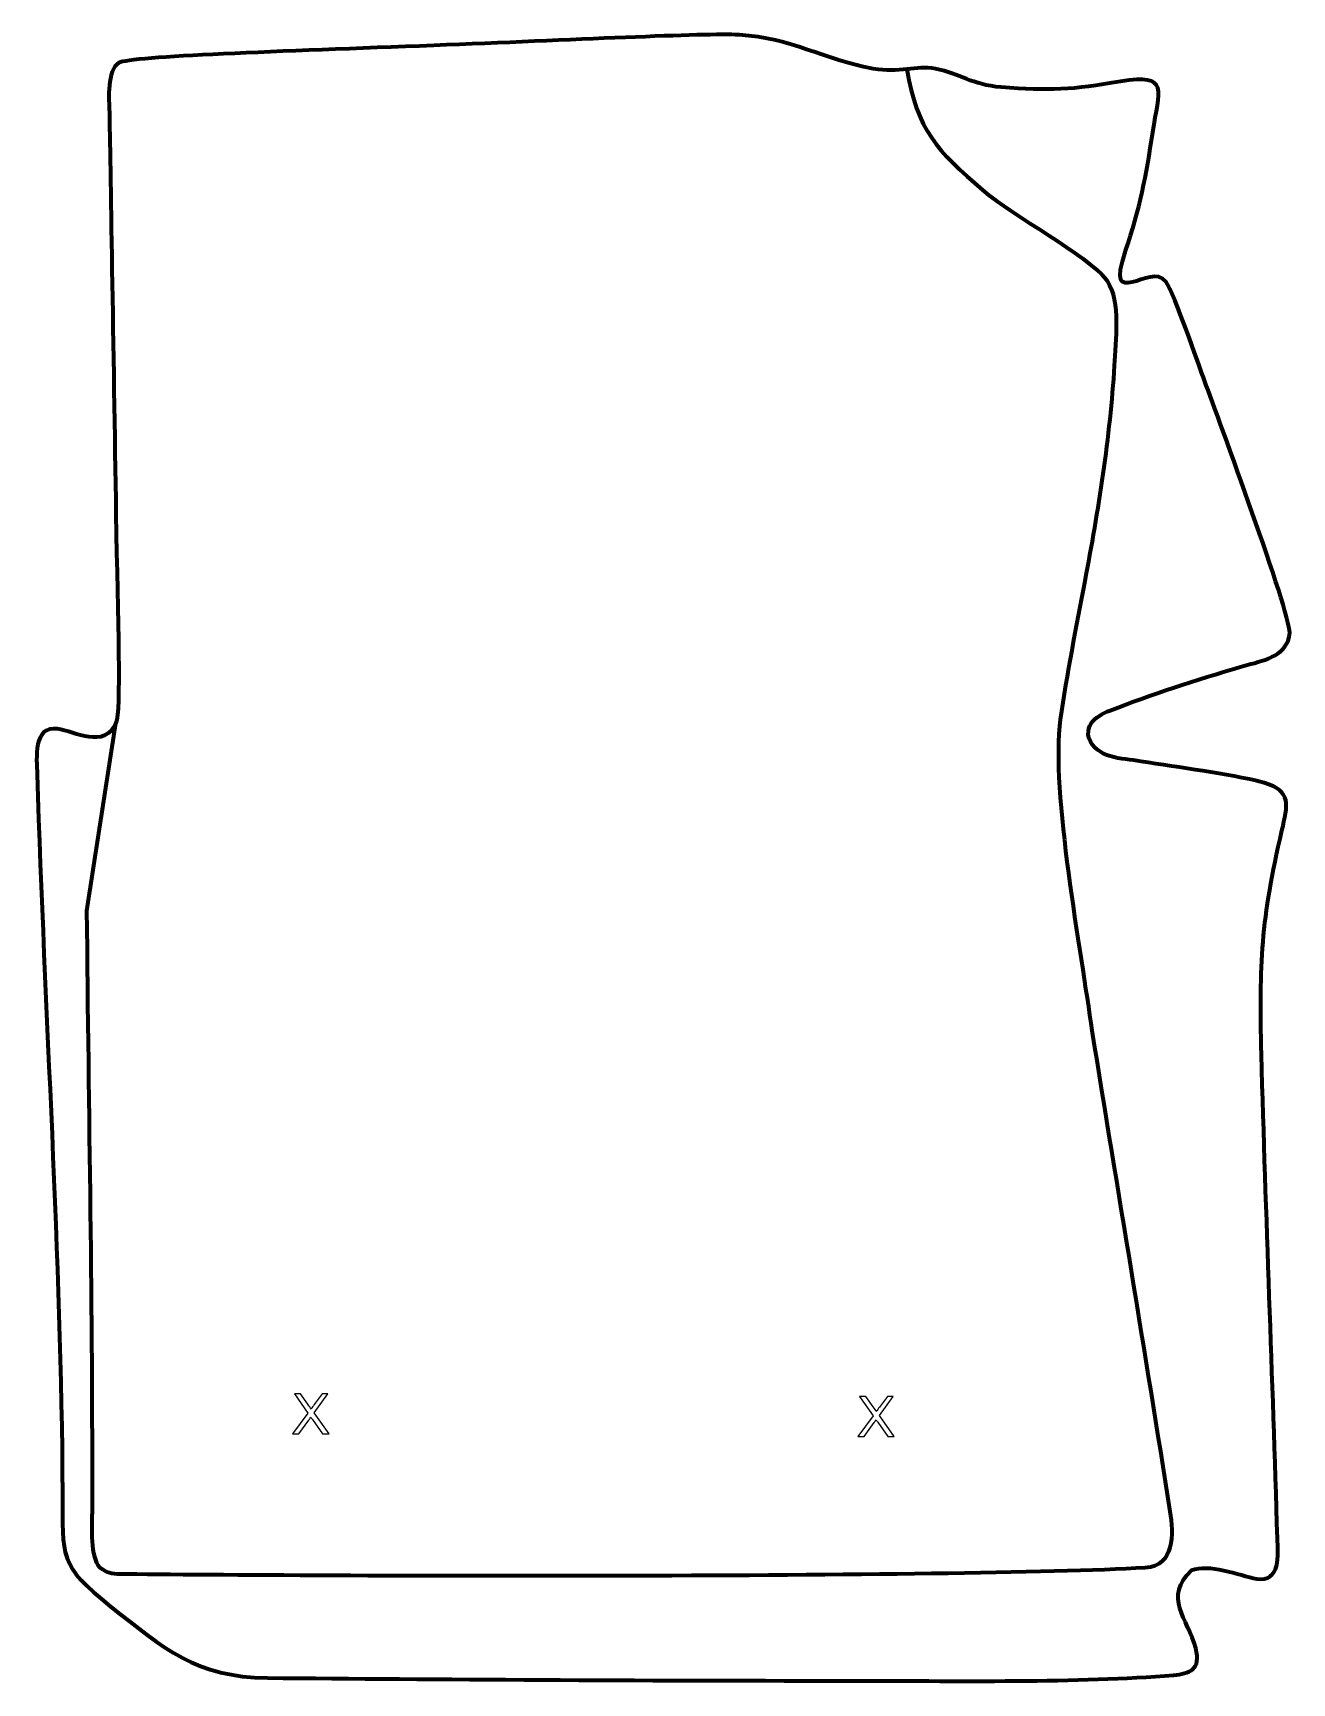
# Model space of a CAD drawing. Header units: millimetres. Extents: x 976 to 1550, y -19 to 734.
import ezdxf

# ---------------------------------------------------------------- set-up
doc = ezdxf.new("R2010")
doc.units = ezdxf.units.MM
doc.header["$MEASUREMENT"] = 0
doc.layers.add('layer 2', color=7, linetype='Continuous')
doc.layers.add('layer 3', color=7, linetype='Continuous')

msp = doc.modelspace()

# ---------------------------------------------------------------- linework, layer by layer
at = {"layer": 'layer 2', "color": 142, "lineweight": 158}
msp.add_open_spline([(1374.3365, 717.3813), (1378.8229, 689.8997), (1388.1521, 679.958), (1408.8686, 662.295), (1408.8686, 662.295), (1423.1014, 650.1601), (1456.1159, 632.9152), (1465.1906, 621.4858), (1465.1906, 621.4858), (1465.1906, 621.4858), (1465.7396, 620.7944), (1465.7396, 620.7944), (1465.7396, 620.7944), (1471.8284, 611.2636), (1469.5474, 593.3727), (1468.8971, 582.1827), (1468.8971, 582.1827), (1467.0051, 549.6218), (1461.4802, 515.9274), (1455.4437, 483.8136), (1455.4437, 483.8136), (1451.5748, 463.2319), (1447.2008, 441.3623), (1444.3005, 420.7072), (1444.3005, 420.7072), (1439.7306, 388.1615), (1453.9599, 314.2762), (1458.6572, 278.8874), (1458.6572, 278.8874), (1470.5568, 205.7813), (1482.7842, 132.7129), (1494.3088, 59.5474), (1494.3088, 59.5474), (1495.9207, 49.3139), (1496.4408, 34.5699), (1483.0594, 33.8238), (1483.0594, 33.8238), (1395.7996, 28.9584), (1103.2226, 29.9512), (1014.0164, 30.9928), (1014.0164, 30.9928), (1010.7271, 31.0312), (1007.9523, 32.3802), (1006.2192, 34.0425), (1006.2192, 34.0425), (1001.7861, 38.2947), (1002.7109, 53.0314), (1002.7273, 58.8824), (1002.7273, 58.8824), (1002.9823, 150.3247), (1001.1707, 242.0426), (1000.2657, 333.5234), (1000.2657, 333.5234), (1000.2657, 333.5234), (1013.5145, 419.1605), (1013.5145, 419.1605)], degree=3, knots=[0, 0, 0, 0, 0.06666667, 0.06666667, 0.06666667, 0.06666667, 0.13333333, 0.13333333, 0.13333333, 0.13333333, 0.2, 0.2, 0.2, 0.2, 0.26666667, 0.26666667, 0.26666667, 0.26666667, 0.33333333, 0.33333333, 0.33333333, 0.33333333, 0.4, 0.4, 0.4, 0.4, 0.46666667, 0.46666667, 0.46666667, 0.46666667, 0.53333333, 0.53333333, 0.53333333, 0.53333333, 0.6, 0.6, 0.6, 0.6, 0.66666667, 0.66666667, 0.66666667, 0.66666667, 0.73333333, 0.73333333, 0.73333333, 0.73333333, 0.8, 0.8, 0.8, 0.8, 0.86666667, 0.86666667, 0.86666667, 0.86666667, 1, 1, 1, 1], dxfattribs=at)
at = {"layer": 'layer 2', "color": 142}
for points in [[(1094.0514, 94.9349), (1094.0514, 94.9349), (1101.0787, 104.371), (1101.0787, 104.371), (1101.0787, 104.371), (1101.0787, 104.371), (1094.8896, 113.1213), (1094.8896, 113.1213), (1094.8896, 113.1213), (1094.8896, 113.1213), (1097.7555, 113.1213), (1097.7555, 113.1213), (1097.7555, 113.1213), (1097.7555, 113.1213), (1101.0702, 108.4689), (1101.0702, 108.4689), (1101.0702, 108.4689), (1101.7603, 107.5037), (1102.2386, 106.7671), (1102.5138, 106.2548), (1102.5138, 106.2548), (1102.9244, 106.8898), (1103.407, 107.5672), (1103.9616, 108.2826), (1103.9616, 108.2826), (1103.9616, 108.2826), (1107.5938, 113.1213), (1107.5938, 113.1213), (1107.5938, 113.1213), (1107.5938, 113.1213), (1110.2312, 113.1213), (1110.2312, 113.1213), (1110.2312, 113.1213), (1110.2312, 113.1213), (1103.915, 104.4768), (1103.915, 104.4768), (1103.915, 104.4768), (1103.915, 104.4768), (1110.7138, 94.9349), (1110.7138, 94.9349), (1110.7138, 94.9349), (1110.7138, 94.9349), (1107.7589, 94.9349), (1107.7589, 94.9349), (1107.7589, 94.9349), (1107.7589, 94.9349), (1103.17, 101.4204), (1103.17, 101.4204), (1103.17, 101.4204), (1102.9075, 101.7887), (1102.6577, 102.157), (1102.4249, 102.521), (1102.4249, 102.521), (1102.0185, 101.9114), (1101.7306, 101.4839), (1101.5528, 101.2426), (1101.5528, 101.2426), (1101.5528, 101.2426), (1096.9427, 94.9349), (1096.9427, 94.9349), (1096.9427, 94.9349), (1096.9427, 94.9349), (1094.0514, 94.9349), (1094.0514, 94.9349)], [(1351.8979, 93.7789), (1351.8979, 93.7789), (1358.9252, 103.215), (1358.9252, 103.215), (1358.9252, 103.215), (1358.9252, 103.215), (1352.7361, 111.9653), (1352.7361, 111.9653), (1352.7361, 111.9653), (1352.7361, 111.9653), (1355.602, 111.9653), (1355.602, 111.9653), (1355.602, 111.9653), (1355.602, 111.9653), (1358.9167, 107.3129), (1358.9167, 107.3129), (1358.9167, 107.3129), (1359.6068, 106.3477), (1360.0851, 105.6111), (1360.3603, 105.0988), (1360.3603, 105.0988), (1360.7709, 105.7338), (1361.2535, 106.4112), (1361.8081, 107.1266), (1361.8081, 107.1266), (1361.8081, 107.1266), (1365.4403, 111.9653), (1365.4403, 111.9653), (1365.4403, 111.9653), (1365.4403, 111.9653), (1368.0777, 111.9653), (1368.0777, 111.9653), (1368.0777, 111.9653), (1368.0777, 111.9653), (1361.7615, 103.3208), (1361.7615, 103.3208), (1361.7615, 103.3208), (1361.7615, 103.3208), (1368.5603, 93.7789), (1368.5603, 93.7789), (1368.5603, 93.7789), (1368.5603, 93.7789), (1365.6054, 93.7789), (1365.6054, 93.7789), (1365.6054, 93.7789), (1365.6054, 93.7789), (1361.0165, 100.2644), (1361.0165, 100.2644), (1361.0165, 100.2644), (1360.754, 100.6327), (1360.5042, 101.001), (1360.2714, 101.365), (1360.2714, 101.365), (1359.865, 100.7554), (1359.5771, 100.3279), (1359.3993, 100.0866), (1359.3993, 100.0866), (1359.3993, 100.0866), (1354.7892, 93.7789), (1354.7892, 93.7789), (1354.7892, 93.7789), (1354.7892, 93.7789), (1351.8979, 93.7789), (1351.8979, 93.7789)]]:
    msp.add_open_spline(points, degree=3, knots=[0, 0, 0, 0, 0.05882353, 0.05882353, 0.05882353, 0.05882353, 0.11764706, 0.11764706, 0.11764706, 0.11764706, 0.17647059, 0.17647059, 0.17647059, 0.17647059, 0.23529412, 0.23529412, 0.23529412, 0.23529412, 0.29411765, 0.29411765, 0.29411765, 0.29411765, 0.35294118, 0.35294118, 0.35294118, 0.35294118, 0.41176471, 0.41176471, 0.41176471, 0.41176471, 0.47058824, 0.47058824, 0.47058824, 0.47058824, 0.52941176, 0.52941176, 0.52941176, 0.52941176, 0.58823529, 0.58823529, 0.58823529, 0.58823529, 0.64705882, 0.64705882, 0.64705882, 0.64705882, 0.70588235, 0.70588235, 0.70588235, 0.70588235, 0.76470588, 0.76470588, 0.76470588, 0.76470588, 0.82352941, 0.82352941, 0.82352941, 0.82352941, 0.88235294, 0.88235294, 0.88235294, 0.88235294, 1, 1, 1, 1], dxfattribs=at)
at = {"layer": 'layer 3', "color": 242, "lineweight": 158}
msp.add_open_spline([(977.5667, 395.7538), (977.2825, 403.0309), (975.6571, 418.1078), (986.8628, 416.447), (986.8628, 416.447), (994.7963, 415.2713), (1008.215, 407.0567), (1013.5145, 419.1605), (1013.5145, 419.1605), (1015.8971, 424.6025), (1014.276, 465.8895), (1013.4944, 514.3713), (1013.4944, 514.3713), (1012.3178, 587.3604), (1010.8656, 677.9975), (1010.49, 697.8616), (1010.49, 697.8616), (1010.3801, 703.6786), (1009.1636, 716.8079), (1014.8764, 720.2758), (1014.8764, 720.2758), (1019.9031, 723.3271), (1089.2989, 725.4857), (1158.4896, 728.2089), (1158.4896, 728.2089), (1220.7571, 730.6597), (1282.8591, 733.8955), (1297.7297, 733.031), (1297.7297, 733.031), (1322.3856, 731.5977), (1334.9658, 722.0333), (1358.9635, 717.5929), (1358.9635, 717.5929), (1371.0007, 715.3657), (1378.2034, 719.2337), (1387.3116, 717.5724), (1387.3116, 717.5724), (1398.9047, 715.1589), (1403.6232, 710.3818), (1417.3041, 709.1309), (1417.3041, 709.1309), (1439.0612, 707.5342), (1450.2019, 707.8352), (1471.7066, 711.8476), (1471.7066, 711.8476), (1494.5461, 715.4799), (1489.3875, 707.8566), (1486.5074, 688.6468), (1486.5074, 688.6468), (1483.4676, 668.5411), (1480.6053, 653.8625), (1474.0707, 634.4767), (1474.0707, 634.4767), (1464.3991, 605.7843), (1485.6612, 629.7289), (1492.3777, 620.6192), (1492.3777, 620.6192), (1496.5044, 614.245), (1507.1177, 583.6074), (1510.2582, 574.9192), (1510.2582, 574.9192), (1516.3486, 558.0979), (1548.9754, 470.3542), (1548.955, 460.3197), (1548.955, 460.3197), (1548.1255, 450.0959), (1538.184, 447.9848), (1529.7084, 445.6628), (1529.7084, 445.6628), (1510.7315, 440.2154), (1489.0175, 433.3377), (1470.6702, 426.3103), (1470.6702, 426.3103), (1464.4914, 423.9436), (1455.5779, 421.0145), (1457.2604, 412.4291), (1457.2604, 412.4291), (1461.0656, 402.7719), (1472.0159, 403.1844), (1481.0466, 401.6375), (1481.0466, 401.6375), (1499.0415, 398.6964), (1519.8595, 396.2947), (1537.2817, 391.9398), (1537.2817, 391.9398), (1549.9973, 387.9012), (1548.0806, 381.8369), (1545.404, 370.1317), (1545.404, 370.1317), (1535.997, 329.4947), (1534.9726, 309.4873), (1536.0689, 267.9688), (1536.0689, 267.9688), (1538.0834, 194.3687), (1541.1581, 120.8326), (1543.3426, 47.2685), (1543.3426, 47.2685), (1543.6259, 39.7202), (1544.9843, 27.2952), (1533.8784, 28.8506), (1533.8784, 28.8506), (1525.7928, 30.3842), (1511.708, 36.0705), (1504.2028, 32.7342), (1504.2028, 32.7342), (1491.16, 20.3737), (1502.3204, 10.9548), (1506.0907, -2.8801), (1506.0907, -2.8801), (1508.7317, -12.5713), (1503.1851, -14.4835), (1495.9677, -15.0855), (1495.9677, -15.0855), (1452.6158, -18.7018), (1398.0517, -17.701), (1343.8299, -17.6716), (1343.8299, -17.6716), (1253.3123, -17.6224), (1158.7802, -17.0635), (1082.59, -16.366), (1082.59, -16.366), (1050.194, -16.0695), (1035.3485, -2.9718), (1011.0465, 16.2608), (1011.0465, 16.2608), (987.1712, 35.2153), (989.2632, 38.823), (989.1025, 67.7703), (989.1025, 67.7703), (988.5019, 175.9207), (980.8329, 287.169), (977.5667, 395.7538)], degree=3, knots=[0, 0, 0, 0, 0.02941176, 0.02941176, 0.02941176, 0.02941176, 0.05882353, 0.05882353, 0.05882353, 0.05882353, 0.08823529, 0.08823529, 0.08823529, 0.08823529, 0.11764706, 0.11764706, 0.11764706, 0.11764706, 0.14705882, 0.14705882, 0.14705882, 0.14705882, 0.17647059, 0.17647059, 0.17647059, 0.17647059, 0.20588235, 0.20588235, 0.20588235, 0.20588235, 0.23529412, 0.23529412, 0.23529412, 0.23529412, 0.26470588, 0.26470588, 0.26470588, 0.26470588, 0.29411765, 0.29411765, 0.29411765, 0.29411765, 0.32352941, 0.32352941, 0.32352941, 0.32352941, 0.35294118, 0.35294118, 0.35294118, 0.35294118, 0.38235294, 0.38235294, 0.38235294, 0.38235294, 0.41176471, 0.41176471, 0.41176471, 0.41176471, 0.44117647, 0.44117647, 0.44117647, 0.44117647, 0.47058824, 0.47058824, 0.47058824, 0.47058824, 0.5, 0.5, 0.5, 0.5, 0.52941176, 0.52941176, 0.52941176, 0.52941176, 0.55882353, 0.55882353, 0.55882353, 0.55882353, 0.58823529, 0.58823529, 0.58823529, 0.58823529, 0.61764706, 0.61764706, 0.61764706, 0.61764706, 0.64705882, 0.64705882, 0.64705882, 0.64705882, 0.67647059, 0.67647059, 0.67647059, 0.67647059, 0.70588235, 0.70588235, 0.70588235, 0.70588235, 0.73529412, 0.73529412, 0.73529412, 0.73529412, 0.76470588, 0.76470588, 0.76470588, 0.76470588, 0.79411765, 0.79411765, 0.79411765, 0.79411765, 0.82352941, 0.82352941, 0.82352941, 0.82352941, 0.85294118, 0.85294118, 0.85294118, 0.85294118, 0.88235294, 0.88235294, 0.88235294, 0.88235294, 0.91176471, 0.91176471, 0.91176471, 0.91176471, 0.94117647, 0.94117647, 0.94117647, 0.94117647, 1, 1, 1, 1], dxfattribs=at)

doc.saveas('drawing.dxf')
